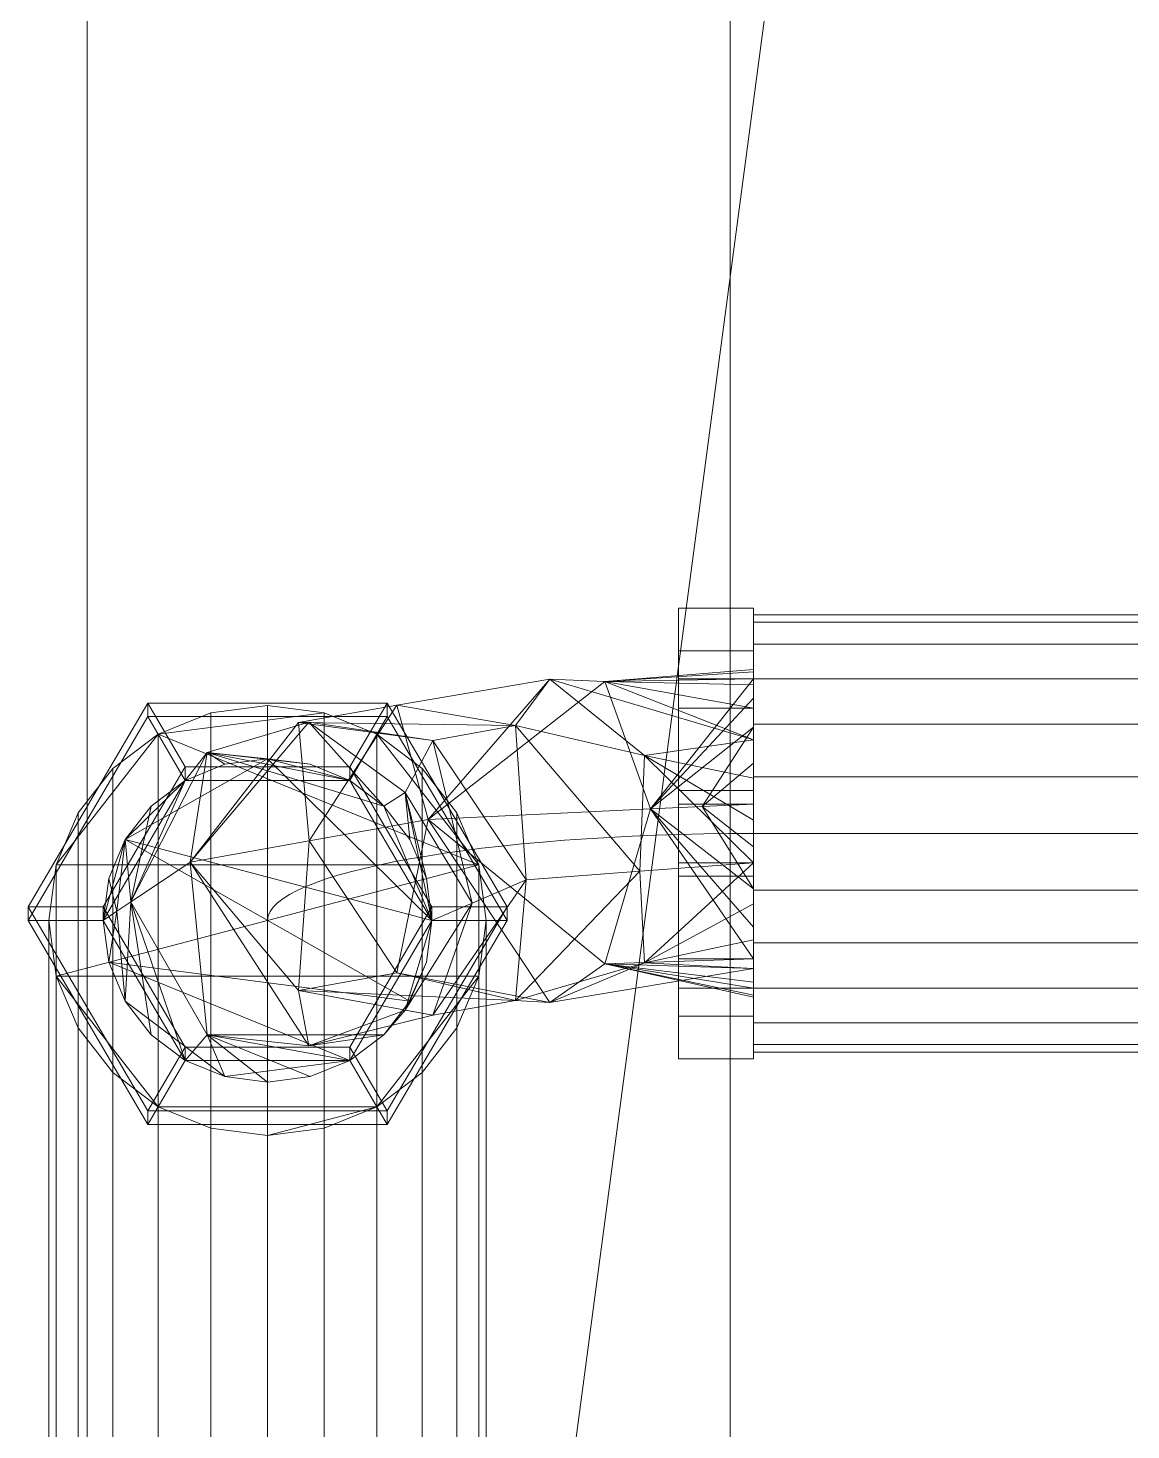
# Model space of a CAD drawing. Header units: millimetres. Extents: x -1743 to -800, y -1640 to -150.
# Drawn here: x -1742.8 to -1691.3, y -1467.8 to -1402.4 of the extents above; entities that cross this region are included whole.
import ezdxf

# ---------------------------------------------------------------- set-up
doc = ezdxf.new("R2010")
doc.units = ezdxf.units.MM
for name, color, linetype, lineweight in [('A-FLOR', 192, 'Continuous', 9), ('A-WALL', 113, 'Continuous', 9), ('M-HVAC-DUCT', 70, 'Continuous', 9), ('P-PIPE', 3, 'Continuous', 9), ('P-PIPE-CNTR', 3, 'Continuous', 9)]:
    doc.layers.add(name, color=color, linetype=linetype, lineweight=lineweight)

# ---------------------------------------------------------------- blocks, each defined once
blk = doc.blocks.new('BSS_Round To Oval1 - BSS_Round To Oval 2-1228417-_3D_')
at = {"layer": 'M-HVAC-DUCT', "lineweight": 18, "transparency": 33554534}
mesh = blk.add_polyface(dxfattribs=at)
corners = [(32, 25, -13.064), (32, 34.546, -9.11), (32, 38.5, 0.436), (32, 34.546, 9.982), (32, 25, 13.936), (61.045, 14.458, 9.808), (61.045, 18.613, 7.204), (61.045, 19.577, 2.396), (44.252, 22.712, -6.543), (44.252, 20.553, 12.194), (42.429, 30.918, -0.841), (39.111, 32.656, 6.228), (50.514, 24.611, 7.751), (52.649, 21.145, -2.073), (61.045, 19.17, 4.424), (53.062, 24.196, 2.784), (38.126, 23.856, -9.803), (38.126, 22.776, 13.065), (41.189, 27.143, 11.033), (52.649, 17.505, 11.001), (47.126, 23.851, 10.516), (41.189, 28.146, -6.256), (48, 25.583, -2.334), (44.808, 28.587, 7.131), (47.987, 27.622, 3.353), (37.255, 33.112, -4.91), (61.045, 16.535, 8.506), (35.86, 29.55, -9.567), (52.328, 20.981, 10.054), (55.953, 20.721, 8.367), (56.847, 15.982, 10.404), (53.802, 23.452, 5.931), (57.159, 21.573, 5.261), (56.772, 21.828, 3.028), (56.847, 20.361, 0.161), (54.748, 22.035, 0.323), (61.045, 18.892, 5.814), (57.059, 18.163, 9.741), (38.513, 34.019, 0.72), (42.419, 31.304, 3.49), (36.234, 29.211, 11.86), (48.451, 19.029, 11.598), (48.451, 21.928, -4.308), (49.072, 26.498, 0.715)]
mesh.append_faces([[corners[k] for k in face] for face in [(9, 18, 17), (16, 21, 8), (2, 25, 1), (0, 27, 16), (13, 35, 34), (4, 40, 3)]], dxfattribs={"vtx0": -1, "vtx1": -1})
mesh.append_faces([[corners[k] for k in face] for face in [(38, 2, 11), (10, 25, 38), (10, 38, 39), (21, 25, 10), (41, 28, 20), (8, 21, 22), (12, 24, 23), (31, 32, 15), (18, 20, 23), (40, 17, 18), (33, 15, 32), (31, 12, 29), (18, 9, 20), (40, 11, 3), (28, 12, 20), (23, 20, 12), (25, 27, 1), (24, 43, 10), (10, 22, 21), (15, 33, 35), (31, 24, 12), (18, 23, 11), (43, 24, 15), (39, 24, 10), (27, 21, 16), (21, 27, 25), (12, 28, 29), (29, 37, 26), (28, 19, 37), (6, 32, 31), (6, 31, 29), (24, 31, 15), (36, 33, 32), (34, 35, 14), (35, 22, 15), (15, 22, 43), (14, 35, 33), (28, 37, 29), (2, 38, 25), (39, 11, 23), (11, 39, 38), (24, 39, 23), (11, 40, 18), (13, 22, 35), (10, 43, 22)]], dxfattribs={"vtx0": -1, "vtx1": -1, "vtx2": -1})
mesh.append_faces([[corners[k] for k in face] for face in [(33, 36, 14), (32, 6, 36), (20, 9, 41)]], dxfattribs={"vtx0": -1, "vtx2": -1})
mesh.append_faces([[corners[k] for k in face] for face in [(22, 13, 42, 8), (37, 19, 30, 5)]], dxfattribs={"vtx0": -1, "vtx3": -1})
mesh.append_faces([[corners[k] for k in face] for face in [(2, 3, 11), (5, 26, 37), (4, 17, 40), (0, 1, 27), (41, 19, 28), (26, 6, 29)]], dxfattribs={"vtx1": -1, "vtx2": -1})
mesh.append_faces([[corners[k] for k in face] for face in [(14, 7, 34)]], dxfattribs={"vtx2": -1})
blk = doc.blocks.new('BSS_Rehau Elbow 90_ PX - Standard-V3-_3D_')
at = {"layer": 'P-PIPE', "lineweight": 18, "transparency": 33554534}
mesh = blk.add_polyface(dxfattribs=at)
corners = [(-7.67, 22.67), (-12.063, 12.063), (-22.67, 7.67), (-22.67, 7.409, 1.985), (-22.67, 6.642, 3.835), (-22.67, 5.424, 5.424), (-22.67, 3.835, 6.642), (-22.67, 1.985, 7.409), (-22.67, 0, 7.67), (-22.67, -1.985, 7.409), (-22.67, -3.835, 6.642), (-22.67, -5.424, 5.424), (-22.67, -6.642, 3.835), (-22.67, -7.409, 1.985), (-22.67, -7.67), (-7.5, -3.605), (3.605, 7.5), (7.67, 22.67), (7.409, 22.67, 1.985), (6.642, 22.67, 3.835), (5.424, 22.67, 5.424), (3.835, 22.67, 6.642), (1.985, 22.67, 7.409), (0, 22.67, 7.67), (-1.985, 22.67, 7.409), (-3.835, 22.67, 6.642), (-5.424, 22.67, 5.424), (-6.642, 22.67, 3.835), (-7.409, 22.67, 1.985), (-13.049, -5.092), (5.092, 13.049), (-17.859, -6.381), (6.381, 17.859), (-20.265, -7.025), (7.025, 20.265), (-13.172, 1.927, 7.669), (-9.549, 18.134), (-1.927, 13.172, 7.669), (-15.725, -2.812, 6.696), (2.812, 15.725, 6.696), (-17.367, 9.867), (-1.947, 1.947), (-11.572, 7.698, 6.524), (-7.704, 11.595, 6.512), (-6.029, 1.433, 6.344), (-1.448, 6.03, 6.353), (-6.414, 17.704, 5.162), (-17.589, 6.672, 4.919), (-4.724, -0.829), (0.829, 4.724)]
mesh.append_faces([[corners[k] for k in face] for face in [(18, 34, 17)]], dxfattribs={"vtx0": -1})
mesh.append_faces([[corners[k] for k in face] for face in [(13, 33, 12), (12, 31, 11), (10, 38, 9), (7, 38, 6), (23, 39, 22), (24, 39, 23), (4, 47, 3), (3, 47, 2), (25, 39, 24), (2, 47, 40), (19, 34, 18)]], dxfattribs={"vtx0": -1, "vtx1": -1})
mesh.append_faces([[corners[k] for k in face] for face in [(15, 35, 38), (44, 41, 45), (15, 44, 35), (16, 39, 37), (38, 10, 31), (35, 44, 42), (43, 37, 46), (45, 43, 42), (37, 45, 16), (40, 47, 42), (38, 35, 5), (5, 35, 47), (21, 39, 32), (42, 44, 45), (43, 45, 37), (39, 26, 37), (46, 37, 26), (42, 43, 1), (42, 47, 35), (43, 46, 36)]], dxfattribs={"vtx0": -1, "vtx1": -1, "vtx2": -1})
mesh.append_faces([[corners[k] for k in face] for face in [(43, 36, 1), (38, 8, 9), (38, 7, 8), (38, 5, 6), (32, 19, 20), (46, 28, 0), (46, 27, 28), (46, 26, 27), (39, 25, 26)]], dxfattribs={"vtx0": -1, "vtx2": -1})
mesh.append_faces([[corners[k] for k in face] for face in [(45, 41, 49, 16), (44, 15, 48, 41), (39, 16, 30, 32)]], dxfattribs={"vtx0": -1, "vtx3": -1})
mesh.append_faces([[corners[k] for k in face] for face in [(10, 11, 31), (33, 31, 12), (4, 5, 47), (0, 36, 46), (21, 22, 39), (29, 15, 38, 31), (20, 21, 32), (1, 40, 42), (32, 34, 19)]], dxfattribs={"vtx1": -1, "vtx2": -1})
mesh.append_faces([[corners[k] for k in face] for face in [(13, 14, 33)]], dxfattribs={"vtx2": -1})
mesh = blk.add_polyface(dxfattribs=at)
corners = [(7.67, 22.67), (3.605, 7.5), (-7.5, -3.605), (-22.67, -7.67), (-22.67, -7.409, -1.985), (-22.67, -6.642, -3.835), (-22.67, -5.424, -5.424), (-22.67, -3.835, -6.642), (-22.67, -1.985, -7.409), (-22.67, 0, -7.67), (-22.67, 1.985, -7.409), (-22.67, 3.835, -6.642), (-22.67, 5.424, -5.424), (-22.67, 6.642, -3.835), (-22.67, 7.409, -1.985), (-22.67, 7.67), (-12.063, 12.063), (-7.67, 22.67), (-7.409, 22.67, -1.985), (-6.642, 22.67, -3.835), (-5.424, 22.67, -5.424), (-3.835, 22.67, -6.642), (-1.985, 22.67, -7.409), (0, 22.67, -7.67), (1.985, 22.67, -7.409), (3.835, 22.67, -6.642), (5.424, 22.67, -5.424), (6.642, 22.67, -3.835), (7.409, 22.67, -1.985), (5.092, 13.049), (-13.049, -5.092), (6.381, 17.859), (-17.859, -6.381), (7.025, 20.265), (-20.265, -7.025), (-13.172, 1.927, -7.669), (-9.549, 18.134), (-1.927, 13.172, -7.669), (-15.725, -2.812, -6.696), (2.812, 15.725, -6.696), (-17.367, 9.867), (-11.572, 7.698, -6.524), (-1.947, 1.947), (-7.704, 11.595, -6.512), (-6.029, 1.433, -6.344), (-1.448, 6.03, -6.353), (-6.414, 17.704, -5.162), (-17.589, 6.672, -4.919), (-4.724, -0.829), (0.829, 4.724)]
mesh.append_faces([[corners[k] for k in face] for face in [(11, 38, 10), (14, 47, 13), (5, 34, 4), (7, 32, 6), (8, 38, 7), (36, 43, 16), (19, 46, 18), (18, 46, 17), (22, 39, 21), (15, 47, 14), (23, 39, 22), (26, 31, 25), (20, 46, 19), (27, 31, 26)]], dxfattribs={"vtx0": -1, "vtx1": -1})
mesh.append_faces([[corners[k] for k in face] for face in [(45, 44, 41), (35, 47, 41), (35, 38, 12), (47, 35, 12), (41, 47, 40), (7, 38, 32), (45, 43, 37), (43, 46, 37), (43, 36, 46), (35, 44, 2), (37, 39, 1), (20, 37, 46), (25, 31, 39), (16, 43, 41), (2, 38, 35), (39, 37, 20), (1, 45, 37), (44, 35, 41), (44, 45, 42), (45, 41, 43)]], dxfattribs={"vtx0": -1, "vtx1": -1, "vtx2": -1})
mesh.append_faces([[corners[k] for k in face] for face in [(47, 15, 40), (38, 8, 9), (41, 40, 16), (38, 9, 10), (47, 12, 13), (32, 5, 6), (39, 24, 25), (46, 36, 17)]], dxfattribs={"vtx0": -1, "vtx2": -1})
mesh.append_faces([[corners[k] for k in face] for face in [(44, 42, 48, 2), (45, 1, 49, 42)]], dxfattribs={"vtx0": -1, "vtx3": -1})
mesh.append_faces([[corners[k] for k in face] for face in [(30, 32, 38, 2), (11, 12, 38), (32, 34, 5), (29, 1, 39, 31), (20, 21, 39), (33, 31, 27), (23, 24, 39), (27, 28, 33)]], dxfattribs={"vtx1": -1, "vtx2": -1})
mesh.append_faces([[corners[k] for k in face] for face in [(34, 3, 4), (28, 0, 33)]], dxfattribs={"vtx2": -1})
mesh = blk.add_polyface(dxfattribs=at)
corners = [(11.17, 19.17), (5.585, 19.17, -9.674), (-5.585, 19.17, -9.674), (-11.17, 19.17), (-11.17, 22.67), (-5.585, 22.67, -9.674), (5.585, 22.67, -9.674), (11.17, 22.67)]
mesh.append_faces([[corners[k] for k in face] for face in [(4, 5, 2, 3)]], dxfattribs={"vtx1": -1})
mesh.append_faces([[corners[k] for k in face] for face in [(1, 2, 5, 6)]], dxfattribs={"vtx1": -1, "vtx3": -1})
mesh.append_faces([[corners[k] for k in face] for face in [(6, 7, 0, 1)]], dxfattribs={"vtx3": -1})
mesh = blk.add_polyface(dxfattribs=at)
corners = [(-11.17, 22.67), (-5.585, 22.67, 9.674), (5.585, 22.67, 9.674), (11.17, 22.67), (5.585, 22.67, -9.674), (-5.585, 22.67, -9.674), (7.67, 22.67), (3.835, 22.67, 6.642), (-3.835, 22.67, 6.642), (-7.67, 22.67), (-3.835, 22.67, -6.642), (3.835, 22.67, -6.642)]
mesh.append_faces([[corners[k] for k in face] for face in [(5, 10, 11, 4), (4, 11, 6, 3), (7, 2, 3, 6)]], dxfattribs={"vtx0": -1, "vtx2": -1})
mesh.append_faces([[corners[k] for k in face] for face in [(9, 10, 5, 0), (0, 1, 8, 9), (7, 8, 1, 2)]], dxfattribs={"vtx1": -1, "vtx3": -1})
mesh = blk.add_polyface(dxfattribs=at)
corners = [(-11.17, 19.17), (-5.585, 19.17, 9.674), (5.585, 19.17, 9.674), (11.17, 19.17), (11.17, 22.67), (5.585, 22.67, 9.674), (-5.585, 22.67, 9.674), (-11.17, 22.67)]
mesh.append_faces([[corners[k] for k in face] for face in [(4, 5, 2, 3)]], dxfattribs={"vtx1": -1})
mesh.append_faces([[corners[k] for k in face] for face in [(1, 2, 5, 6)]], dxfattribs={"vtx1": -1, "vtx3": -1})
mesh.append_faces([[corners[k] for k in face] for face in [(6, 7, 0, 1)]], dxfattribs={"vtx3": -1})
mesh = blk.add_polyface(dxfattribs=at)
corners = [(7.67, 22.67), (7.409, 22.67, -1.985), (6.642, 22.67, -3.835), (5.424, 22.67, -5.424), (3.835, 22.67, -6.642), (1.985, 22.67, -7.409), (0, 22.67, -7.67), (-1.985, 22.67, -7.409), (-3.835, 22.67, -6.642), (-5.424, 22.67, -5.424), (-6.642, 22.67, -3.835), (-7.409, 22.67, -1.985), (-7.67, 22.67), (-7.409, 22.67, 1.985), (-6.642, 22.67, 3.835), (-5.424, 22.67, 5.424), (-3.835, 22.67, 6.642), (-1.985, 22.67, 7.409), (0, 22.67, 7.67), (1.985, 22.67, 7.409), (3.835, 22.67, 6.642), (5.424, 22.67, 5.424), (6.642, 22.67, 3.835), (7.409, 22.67, 1.985)]
mesh.append_faces([[corners[k] for k in face] for face in [(15, 12, 13, 14), (22, 20, 21)]], dxfattribs={"vtx0": -1})
mesh.append_faces([[corners[k] for k in face] for face in [(10, 1, 8, 9)]], dxfattribs={"vtx0": -1, "vtx1": -1})
mesh.append_faces([[corners[k] for k in face] for face in [(1, 10, 22, 0), (2, 5, 8, 1), (12, 18, 22)]], dxfattribs={"vtx0": -1, "vtx1": -1, "vtx2": -1})
mesh.append_faces([[corners[k] for k in face] for face in [(22, 10, 11, 12)]], dxfattribs={"vtx0": -1, "vtx3": -1})
mesh.append_faces([[corners[k] for k in face] for face in [(17, 18, 16), (23, 0, 22)]], dxfattribs={"vtx1": -1})
mesh.append_faces([[corners[k] for k in face] for face in [(15, 16, 18, 12)]], dxfattribs={"vtx1": -1, "vtx2": -1, "vtx3": -1})
mesh.append_faces([[corners[k] for k in face] for face in [(6, 7, 8, 5)]], dxfattribs={"vtx2": -1})
mesh.append_faces([[corners[k] for k in face] for face in [(18, 19, 20, 22)]], dxfattribs={"vtx2": -1, "vtx3": -1})
mesh.append_faces([[corners[k] for k in face] for face in [(2, 3, 4, 5)]], dxfattribs={"vtx3": -1})
mesh = blk.add_polyface(dxfattribs=at)
corners = [(7.67, 22.67), (3.835, 22.67, -6.642), (-3.835, 22.67, -6.642), (-7.67, 22.67), (-7.67, 19.17), (-3.835, 19.17, -6.642), (3.835, 19.17, -6.642), (7.67, 19.17)]
mesh.append_faces([[corners[k] for k in face] for face in [(5, 2, 3, 4)]], dxfattribs={"vtx0": -1})
mesh.append_faces([[corners[k] for k in face] for face in [(2, 5, 6, 1)]], dxfattribs={"vtx0": -1, "vtx2": -1})
mesh.append_faces([[corners[k] for k in face] for face in [(7, 0, 1, 6)]], dxfattribs={"vtx2": -1})
mesh = blk.add_polyface(dxfattribs=at)
corners = [(-7.67, 22.67), (-3.835, 22.67, 6.642), (3.835, 22.67, 6.642), (7.67, 22.67), (7.67, 19.17), (3.835, 19.17, 6.642), (-3.835, 19.17, 6.642), (-7.67, 19.17)]
mesh.append_faces([[corners[k] for k in face] for face in [(5, 2, 3, 4)]], dxfattribs={"vtx0": -1})
mesh.append_faces([[corners[k] for k in face] for face in [(2, 5, 6, 1)]], dxfattribs={"vtx0": -1, "vtx2": -1})
mesh.append_faces([[corners[k] for k in face] for face in [(7, 0, 1, 6)]], dxfattribs={"vtx2": -1})
mesh = blk.add_polyface(dxfattribs=at)
corners = [(11.17, 19.17), (5.585, 19.17, 9.674), (-5.585, 19.17, 9.674), (-11.17, 19.17), (-5.585, 19.17, -9.674), (5.585, 19.17, -9.674), (-7.67, 19.17), (-3.835, 19.17, 6.642), (3.835, 19.17, 6.642), (7.67, 19.17), (3.835, 19.17, -6.642), (-3.835, 19.17, -6.642)]
mesh.append_faces([[corners[k] for k in face] for face in [(4, 11, 6, 3), (7, 2, 3, 6), (2, 7, 8, 1)]], dxfattribs={"vtx0": -1, "vtx2": -1})
mesh.append_faces([[corners[k] for k in face] for face in [(10, 11, 4, 5), (9, 10, 5, 0), (0, 1, 8, 9)]], dxfattribs={"vtx1": -1, "vtx3": -1})
mesh = blk.add_polyface(dxfattribs=at)
corners = [(-19.17, 11.17), (-19.17, 5.585, -9.674), (-19.17, -5.585, -9.674), (-19.17, -11.17), (-22.67, -11.17), (-22.67, -5.585, -9.674), (-22.67, 5.585, -9.674), (-22.67, 11.17)]
mesh.append_faces([[corners[k] for k in face] for face in [(4, 5, 2, 3)]], dxfattribs={"vtx1": -1})
mesh.append_faces([[corners[k] for k in face] for face in [(1, 2, 5, 6)]], dxfattribs={"vtx1": -1, "vtx3": -1})
mesh.append_faces([[corners[k] for k in face] for face in [(6, 7, 0, 1)]], dxfattribs={"vtx3": -1})
mesh = blk.add_polyface(dxfattribs=at)
corners = [(-22.67, -11.17), (-22.67, -5.585, 9.674), (-22.67, 5.585, 9.674), (-22.67, 11.17), (-22.67, 5.585, -9.674), (-22.67, -5.585, -9.674), (-22.67, 7.67), (-22.67, 3.835, 6.642), (-22.67, -3.835, 6.642), (-22.67, -7.67), (-22.67, -3.835, -6.642), (-22.67, 3.835, -6.642)]
mesh.append_faces([[corners[k] for k in face] for face in [(5, 10, 11, 4), (4, 11, 6, 3), (7, 2, 3, 6)]], dxfattribs={"vtx0": -1, "vtx2": -1})
mesh.append_faces([[corners[k] for k in face] for face in [(9, 10, 5, 0), (0, 1, 8, 9), (7, 8, 1, 2)]], dxfattribs={"vtx1": -1, "vtx3": -1})
mesh = blk.add_polyface(dxfattribs=at)
corners = [(-19.17, -11.17), (-19.17, -5.585, 9.674), (-19.17, 5.585, 9.674), (-19.17, 11.17), (-22.67, 11.17), (-22.67, 5.585, 9.674), (-22.67, -5.585, 9.674), (-22.67, -11.17)]
mesh.append_faces([[corners[k] for k in face] for face in [(4, 5, 2, 3)]], dxfattribs={"vtx1": -1})
mesh.append_faces([[corners[k] for k in face] for face in [(1, 2, 5, 6)]], dxfattribs={"vtx1": -1, "vtx3": -1})
mesh.append_faces([[corners[k] for k in face] for face in [(6, 7, 0, 1)]], dxfattribs={"vtx3": -1})
mesh = blk.add_polyface(dxfattribs=at)
corners = [(-19.17, 11.17), (-19.17, 5.585, 9.674), (-19.17, -5.585, 9.674), (-19.17, -11.17), (-19.17, -5.585, -9.674), (-19.17, 5.585, -9.674), (-19.17, -7.67), (-19.17, -3.835, 6.642), (-19.17, 3.835, 6.642), (-19.17, 7.67), (-19.17, 3.835, -6.642), (-19.17, -3.835, -6.642)]
mesh.append_faces([[corners[k] for k in face] for face in [(4, 11, 6, 3), (7, 2, 3, 6), (2, 7, 8, 1)]], dxfattribs={"vtx0": -1, "vtx2": -1})
mesh.append_faces([[corners[k] for k in face] for face in [(10, 11, 4, 5), (9, 10, 5, 0), (0, 1, 8, 9)]], dxfattribs={"vtx1": -1, "vtx3": -1})
mesh = blk.add_polyface(dxfattribs=at)
corners = [(-22.67, -7.67), (-22.67, -7.409, 1.985), (-22.67, -6.642, 3.835), (-22.67, -5.424, 5.424), (-22.67, -3.835, 6.642), (-22.67, -1.985, 7.409), (-22.67, 0, 7.67), (-22.67, 1.985, 7.409), (-22.67, 3.835, 6.642), (-22.67, 5.424, 5.424), (-22.67, 6.642, 3.835), (-22.67, 7.409, 1.985), (-22.67, 7.67), (-22.67, 7.409, -1.985), (-22.67, 6.642, -3.835), (-22.67, 5.424, -5.424), (-22.67, 3.835, -6.642), (-22.67, 1.985, -7.409), (-22.67, 0, -7.67), (-22.67, -1.985, -7.409), (-22.67, -3.835, -6.642), (-22.67, -5.424, -5.424), (-22.67, -6.642, -3.835), (-22.67, -7.409, -1.985)]
mesh.append_faces([[corners[k] for k in face] for face in [(8, 6, 7), (2, 0, 1)]], dxfattribs={"vtx0": -1})
mesh.append_faces([[corners[k] for k in face] for face in [(16, 23, 14, 15)]], dxfattribs={"vtx0": -1, "vtx1": -1})
mesh.append_faces([[corners[k] for k in face] for face in [(2, 14, 23, 0), (16, 19, 22, 23), (2, 6, 12, 13)]], dxfattribs={"vtx0": -1, "vtx1": -1, "vtx3": -1})
mesh.append_faces([[corners[k] for k in face] for face in [(6, 8, 9, 12)]], dxfattribs={"vtx0": -1, "vtx2": -1, "vtx3": -1})
mesh.append_faces([[corners[k] for k in face] for face in [(11, 12, 9, 10), (5, 6, 4)]], dxfattribs={"vtx1": -1})
mesh.append_faces([[corners[k] for k in face] for face in [(13, 14, 2)]], dxfattribs={"vtx1": -1, "vtx2": -1})
mesh.append_faces([[corners[k] for k in face] for face in [(20, 21, 22, 19)]], dxfattribs={"vtx2": -1})
mesh.append_faces([[corners[k] for k in face] for face in [(2, 3, 4, 6)]], dxfattribs={"vtx2": -1, "vtx3": -1})
mesh.append_faces([[corners[k] for k in face] for face in [(16, 17, 18, 19)]], dxfattribs={"vtx3": -1})
mesh = blk.add_polyface(dxfattribs=at)
corners = [(-22.67, 7.67), (-22.67, 3.835, -6.642), (-22.67, -3.835, -6.642), (-22.67, -7.67), (-19.17, -7.67), (-19.17, -3.835, -6.642), (-19.17, 3.835, -6.642), (-19.17, 7.67)]
mesh.append_faces([[corners[k] for k in face] for face in [(5, 2, 3, 4)]], dxfattribs={"vtx0": -1})
mesh.append_faces([[corners[k] for k in face] for face in [(2, 5, 6, 1)]], dxfattribs={"vtx0": -1, "vtx2": -1})
mesh.append_faces([[corners[k] for k in face] for face in [(7, 0, 1, 6)]], dxfattribs={"vtx2": -1})
mesh = blk.add_polyface(dxfattribs=at)
corners = [(-22.67, -7.67), (-22.67, -3.835, 6.642), (-22.67, 3.835, 6.642), (-22.67, 7.67), (-19.17, 7.67), (-19.17, 3.835, 6.642), (-19.17, -3.835, 6.642), (-19.17, -7.67)]
mesh.append_faces([[corners[k] for k in face] for face in [(5, 2, 3, 4)]], dxfattribs={"vtx0": -1})
mesh.append_faces([[corners[k] for k in face] for face in [(2, 5, 6, 1)]], dxfattribs={"vtx0": -1, "vtx2": -1})
mesh.append_faces([[corners[k] for k in face] for face in [(7, 0, 1, 6)]], dxfattribs={"vtx2": -1})

msp = doc.modelspace()

# ---------------------------------------------------------------- linework, layer by layer
at = {"layer": 'P-PIPE-CNTR', "lineweight": 18}
for p, q in [((-1614.903, -1440, 675.154), (-1708.915, -1440, 675.154)), ((-1614.903, -1440, 675.154), (-1708.915, -1440, 675.154)), ((-1708.915, -1440, 675.154), (-1708.915, -1440, 675.154)), ((-1731.585, -1444.057, 697.458), (-1731.585, -1499.634, 1002.988)), ((-1731.585, -1444.057, 697.458), (-1731.585, -1499.634, 1002.988)), ((-1731.585, -1444.057, 697.458), (-1731.585, -1444.057, 697.458))]:
    msp.add_line(p, q, dxfattribs=at)
at = {"layer": 'P-PIPE-CNTR', "lineweight": 18, "extrusion": (0, 0.983855, 0.178966)}
msp.add_arc((1708.915, 944.636, -1295.921), 22.67, 270, 360, dxfattribs=at)

# ---------------------------------------------------------------- block references
at = {"layer": 'M-HVAC-DUCT', "lineweight": 18, "transparency": 33554534, "rotation": 180}
msp.add_blockref('BSS_Round To Oval1 - BSS_Round To Oval 2-1228417-_3D_', (-1648, -1370, -82.935), dxfattribs=at)
at = {"layer": 'P-PIPE', "lineweight": 18, "transparency": 33554534, "extrusion": (0, 0.983855, 0.178966)}
msp.add_blockref('BSS_Rehau Elbow 90_ PX - Standard-V3-_3D_', (1731.585, 921.966, -1295.921), dxfattribs=at)

# ---------------------------------------------------------------- meshes
at = {"layer": 'A-FLOR', "lineweight": 18, "transparency": 33554534}
mesh = msp.add_polyface(dxfattribs=at)
corners = [(-800.279, -300, 2365), (-800.279, -1640, 2365), (-1740, -1640, 2365), (-1740, -300, 2365), (-1307.639, -900, 2365), (-1306.362, -909.706, 2365), (-1302.615, -918.75, 2365), (-1296.656, -926.517, 2365), (-1288.889, -932.476, 2365), (-1279.845, -936.222, 2365), (-1270.139, -937.5, 2365), (-1260.434, -936.222, 2365), (-1251.389, -932.476, 2365), (-1243.623, -926.517, 2365), (-1237.663, -918.75, 2365), (-1233.917, -909.706, 2365), (-1232.639, -900, 2365), (-1233.917, -890.294, 2365), (-1237.663, -881.25, 2365), (-1243.623, -873.483, 2365), (-1251.389, -867.524, 2365), (-1260.434, -863.778, 2365), (-1270.139, -862.5, 2365), (-1279.845, -863.778, 2365), (-1288.889, -867.524, 2365), (-1296.656, -873.483, 2365), (-1302.615, -881.25, 2365), (-1306.362, -890.294, 2365), (-1455.172, -605, 2365), (-1625.172, -605, 2365), (-1625.172, -775, 2365), (-1455.172, -775, 2365), (-1045.218, -1015, 2365), (-1495.218, -1015, 2365), (-1495.218, -1465, 2365), (-1045.218, -1465, 2365)]
mesh.append_faces([[corners[k] for k in face] for face in [(23, 28, 22), (27, 31, 26), (15, 32, 14), (12, 32, 11), (7, 33, 6), (9, 33, 8), (5, 33, 4)]], dxfattribs={"vtx0": -1, "vtx1": -1})
mesh.append_faces([[corners[k] for k in face] for face in [(28, 21, 22), (32, 17, 18), (3, 29, 30, 2), (31, 27, 4), (35, 1, 2, 34), (1, 35, 32, 0), (32, 12, 13), (33, 9, 10, 32)]], dxfattribs={"vtx0": -1, "vtx2": -1})
mesh.append_faces([[corners[k] for k in face] for face in [(33, 30, 31, 4)]], dxfattribs={"vtx0": -1, "vtx2": -1, "vtx3": -1})
mesh.append_faces([[corners[k] for k in face] for face in [(19, 20, 0), (25, 26, 31), (24, 25, 31), (15, 16, 32), (13, 14, 32), (10, 11, 32), (16, 17, 32), (7, 8, 33), (5, 6, 33)]], dxfattribs={"vtx1": -1, "vtx2": -1})
mesh.append_faces([[corners[k] for k in face] for face in [(20, 21, 28, 0), (18, 19, 0, 32), (33, 34, 2, 30)]], dxfattribs={"vtx1": -1, "vtx2": -1, "vtx3": -1})
mesh.append_faces([[corners[k] for k in face] for face in [(23, 24, 31, 28), (28, 29, 3, 0)]], dxfattribs={"vtx1": -1, "vtx3": -1})
mesh = msp.add_polyface(dxfattribs=at)
corners = [(-800.279, -300, 2425), (-1740, -300, 2425), (-1740, -1640, 2425), (-800.279, -1640, 2425), (-1307.639, -900, 2425), (-1306.362, -890.294, 2425), (-1302.615, -881.25, 2425), (-1296.656, -873.483, 2425), (-1288.889, -867.524, 2425), (-1279.845, -863.778, 2425), (-1270.139, -862.5, 2425), (-1260.434, -863.778, 2425), (-1251.389, -867.524, 2425), (-1243.623, -873.483, 2425), (-1237.663, -881.25, 2425), (-1233.917, -890.294, 2425), (-1232.639, -900, 2425), (-1233.917, -909.706, 2425), (-1237.663, -918.75, 2425), (-1243.623, -926.517, 2425), (-1251.389, -932.476, 2425), (-1260.434, -936.222, 2425), (-1270.139, -937.5, 2425), (-1279.845, -936.222, 2425), (-1288.889, -932.476, 2425), (-1296.656, -926.517, 2425), (-1302.615, -918.75, 2425), (-1306.362, -909.706, 2425), (-1455.172, -605, 2425), (-1455.172, -775, 2425), (-1625.172, -775, 2425), (-1625.172, -605, 2425), (-1045.218, -1015, 2425), (-1045.218, -1465, 2425), (-1495.218, -1465, 2425), (-1495.218, -1015, 2425)]
mesh.append_faces([[corners[k] for k in face] for face in [(21, 32, 20), (14, 0, 13), (12, 28, 11), (6, 29, 5)]], dxfattribs={"vtx0": -1, "vtx1": -1})
mesh.append_faces([[corners[k] for k in face] for face in [(22, 35, 32, 21), (32, 15, 16), (35, 22, 23), (35, 27, 4), (29, 8, 9), (29, 7, 8), (1, 31, 28, 0)]], dxfattribs={"vtx0": -1, "vtx2": -1})
mesh.append_faces([[corners[k] for k in face] for face in [(2, 34, 35, 30)]], dxfattribs={"vtx0": -1, "vtx2": -1, "vtx3": -1})
mesh.append_faces([[corners[k] for k in face] for face in [(16, 17, 32), (19, 20, 32), (18, 19, 32), (17, 18, 32), (23, 24, 35), (26, 27, 35), (25, 26, 35), (24, 25, 35), (10, 11, 28), (6, 7, 29), (4, 5, 29)]], dxfattribs={"vtx1": -1, "vtx2": -1})
mesh.append_faces([[corners[k] for k in face] for face in [(14, 15, 32, 0), (12, 13, 0, 28), (29, 30, 35, 4)]], dxfattribs={"vtx1": -1, "vtx2": -1, "vtx3": -1})
mesh.append_faces([[corners[k] for k in face] for face in [(2, 3, 33, 34), (32, 33, 3, 0), (9, 10, 28, 29), (30, 31, 1, 2)]], dxfattribs={"vtx1": -1, "vtx3": -1})
mesh = msp.add_polyface(dxfattribs=at)
corners = [(-1740, -300, 2365), (-1740, -1640, 2365), (-1740, -1640, 2425), (-1740, -300, 2425)]
mesh.append_faces([[corners[k] for k in face] for face in [(0, 1, 2, 3)]])
mesh = msp.add_polyface(dxfattribs=at)
corners = [(-1710, -1500, -205), (-1710, -300, -205), (-1360, -300, -205), (-1360, -1500, -205)]
mesh.append_faces([[corners[k] for k in face] for face in [(3, 0, 1, 2)]])
mesh = msp.add_polyface(dxfattribs=at)
corners = [(-1710, -1500, -115), (-1360, -1500, -115), (-1360, -300, -115), (-1710, -300, -115)]
mesh.append_faces([[corners[k] for k in face] for face in [(1, 2, 3, 0)]])
mesh = msp.add_polyface(dxfattribs=at)
corners = [(-1710, -300, -205), (-1710, -1500, -205), (-1710, -1500, -115), (-1710, -300, -115)]
mesh.append_faces([[corners[k] for k in face] for face in [(3, 0, 1, 2)]])
at = {"layer": 'A-WALL', "lineweight": 18, "transparency": 33554534}
mesh = msp.add_polyface(dxfattribs=at)
corners = [(-1740, -350, -115), (-1740, -1640, -115), (-1740, -1640, 2365), (-1740, -350, 2365)]
mesh.append_faces([[corners[k] for k in face] for face in [(3, 0, 1, 2)]])
mesh = msp.add_polyface(dxfattribs=at)
corners = [(-1740, -1640, -115), (-1740, -350, -115), (-1690, -350, -115), (-1690, -1590, -115), (-1690, -1640, -115)]
mesh.append_faces([[corners[k] for k in face] for face in [(3, 0, 1, 2)]], dxfattribs={"vtx0": -1})
mesh.append_faces([[corners[k] for k in face] for face in [(3, 4, 0)]], dxfattribs={"vtx2": -1})
mesh = msp.add_polyface(dxfattribs=at)
corners = [(-1740, -350, 2365), (-1740, -1640, 2365), (-1690, -1640, 2365), (-1690, -1590, 2365), (-1690, -350, 2365)]
mesh.append_faces([[corners[k] for k in face] for face in [(1, 2, 3)]], dxfattribs={"vtx2": -1})
mesh.append_faces([[corners[k] for k in face] for face in [(3, 4, 0, 1)]], dxfattribs={"vtx3": -1})
at = {"layer": 'P-PIPE', "lineweight": 18, "transparency": 33554534}
mesh = msp.add_polyface(dxfattribs=at)
corners = [(-1708.915, -1429.8, 675.154), (-1708.915, -1430.148, 672.514), (-1708.915, -1431.167, 670.054), (-1708.915, -1432.788, 667.942), (-1708.915, -1434.9, 666.321), (-1708.915, -1437.36, 665.302), (-1708.915, -1440, 664.954), (-1708.915, -1442.64, 665.302), (-1708.915, -1445.1, 666.321), (-1708.915, -1447.212, 667.942), (-1708.915, -1448.833, 670.054), (-1708.915, -1449.852, 672.514), (-1708.915, -1450.2, 675.154), (-1708.915, -1449.852, 677.794), (-1708.915, -1448.833, 680.254), (-1708.915, -1447.212, 682.367), (-1708.915, -1445.1, 683.988), (-1708.915, -1442.64, 685.007), (-1708.915, -1440, 685.354), (-1708.915, -1437.36, 685.007), (-1708.915, -1434.9, 683.988), (-1708.915, -1432.788, 682.367), (-1708.915, -1431.167, 680.254), (-1708.915, -1430.148, 677.794)]
mesh.append_faces([[corners[k] for k in face] for face in [(4, 1, 2, 3), (10, 8, 9), (13, 11, 12), (18, 16, 17), (8, 6, 7)]], dxfattribs={"vtx0": -1})
mesh.append_faces([[corners[k] for k in face] for face in [(11, 4, 8, 10), (13, 16, 20)]], dxfattribs={"vtx0": -1, "vtx1": -1, "vtx2": -1})
mesh.append_faces([[corners[k] for k in face] for face in [(11, 23, 1, 4), (13, 20, 23, 11)]], dxfattribs={"vtx0": -1, "vtx1": -1, "vtx2": -1, "vtx3": -1})
mesh.append_faces([[corners[k] for k in face] for face in [(22, 23, 20, 21)]], dxfattribs={"vtx1": -1})
mesh.append_faces([[corners[k] for k in face] for face in [(23, 0, 1), (14, 15, 16, 13)]], dxfattribs={"vtx2": -1})
mesh.append_faces([[corners[k] for k in face] for face in [(4, 5, 6, 8), (18, 19, 20, 16)]], dxfattribs={"vtx2": -1, "vtx3": -1})
mesh = msp.add_polyface(dxfattribs=at)
corners = [(-1614.903, -1440, 685.354), (-1614.903, -1437.36, 685.007), (-1614.903, -1434.9, 683.988), (-1614.903, -1432.788, 682.367), (-1614.903, -1431.167, 680.254), (-1614.903, -1430.148, 677.794), (-1614.903, -1429.8, 675.154), (-1708.915, -1429.8, 675.154), (-1708.915, -1430.148, 677.794), (-1708.915, -1431.167, 680.254), (-1708.915, -1432.788, 682.367), (-1708.915, -1434.9, 683.988), (-1708.915, -1437.36, 685.007), (-1708.915, -1440, 685.354)]
mesh.append_faces([[corners[k] for k in face] for face in [(3, 10, 11, 2)]], dxfattribs={"vtx0": -1, "vtx2": -1})
mesh.append_faces([[corners[k] for k in face] for face in [(8, 9, 4, 5), (3, 4, 9, 10), (11, 12, 1, 2)]], dxfattribs={"vtx1": -1, "vtx3": -1})
mesh.append_faces([[corners[k] for k in face] for face in [(6, 7, 8, 5)]], dxfattribs={"vtx2": -1})
mesh.append_faces([[corners[k] for k in face] for face in [(12, 13, 0, 1)]], dxfattribs={"vtx3": -1})
mesh = msp.add_polyface(dxfattribs=at)
corners = [(-1614.903, -1429.8, 675.154), (-1614.903, -1430.148, 672.514), (-1614.903, -1431.167, 670.054), (-1614.903, -1432.788, 667.942), (-1614.903, -1434.9, 666.321), (-1614.903, -1437.36, 665.302), (-1614.903, -1440, 664.954), (-1708.915, -1440, 664.954), (-1708.915, -1437.36, 665.302), (-1708.915, -1434.9, 666.321), (-1708.915, -1432.788, 667.942), (-1708.915, -1431.167, 670.054), (-1708.915, -1430.148, 672.514), (-1708.915, -1429.8, 675.154)]
mesh.append_faces([[corners[k] for k in face] for face in [(10, 3, 4, 9)]], dxfattribs={"vtx0": -1, "vtx2": -1})
mesh.append_faces([[corners[k] for k in face] for face in [(7, 8, 5, 6)]], dxfattribs={"vtx1": -1})
mesh.append_faces([[corners[k] for k in face] for face in [(8, 9, 4, 5), (11, 12, 1, 2), (2, 3, 10, 11)]], dxfattribs={"vtx1": -1, "vtx3": -1})
mesh.append_faces([[corners[k] for k in face] for face in [(12, 13, 0, 1)]], dxfattribs={"vtx3": -1})
mesh = msp.add_polyface(dxfattribs=at)
corners = [(-1741.785, -1444.057, 697.458), (-1741.437, -1441.46, 697.931), (-1740.418, -1439.04, 698.371), (-1738.797, -1436.961, 698.749), (-1736.685, -1435.366, 699.039), (-1734.225, -1434.364, 699.222), (-1731.585, -1434.022, 699.284), (-1728.945, -1434.364, 699.222), (-1726.485, -1435.366, 699.039), (-1724.372, -1436.961, 698.749), (-1722.751, -1439.04, 698.371), (-1721.732, -1441.46, 697.931), (-1721.385, -1444.057, 697.458), (-1721.732, -1446.655, 696.986), (-1722.751, -1449.075, 696.546), (-1724.372, -1451.153, 696.168), (-1726.485, -1452.748, 695.877), (-1728.945, -1453.751, 695.695), (-1731.585, -1454.092, 695.633), (-1734.225, -1453.751, 695.695), (-1736.685, -1452.748, 695.877), (-1738.797, -1451.153, 696.168), (-1740.418, -1449.075, 696.546), (-1741.437, -1446.655, 696.986)]
mesh.append_faces([[corners[k] for k in face] for face in [(1, 11, 23, 0), (13, 23, 11, 12)]], dxfattribs={"vtx0": -1, "vtx1": -1})
mesh.append_faces([[corners[k] for k in face] for face in [(11, 1, 4)]], dxfattribs={"vtx0": -1, "vtx1": -1, "vtx2": -1})
mesh.append_faces([[corners[k] for k in face] for face in [(20, 23, 13, 16)]], dxfattribs={"vtx0": -1, "vtx1": -1, "vtx2": -1, "vtx3": -1})
mesh.append_faces([[corners[k] for k in face] for face in [(4, 7, 8, 11)]], dxfattribs={"vtx0": -1, "vtx2": -1, "vtx3": -1})
mesh.append_faces([[corners[k] for k in face] for face in [(15, 16, 13, 14), (17, 18, 16)]], dxfattribs={"vtx1": -1})
mesh.append_faces([[corners[k] for k in face] for face in [(21, 22, 23, 20)]], dxfattribs={"vtx2": -1})
mesh.append_faces([[corners[k] for k in face] for face in [(18, 19, 20, 16)]], dxfattribs={"vtx2": -1, "vtx3": -1})
mesh.append_faces([[corners[k] for k in face] for face in [(1, 2, 3, 4), (4, 5, 6, 7), (8, 9, 10, 11)]], dxfattribs={"vtx3": -1})
mesh = msp.add_polyface(dxfattribs=at)
corners = [(-1731.585, -1434.022, 699.284), (-1734.225, -1434.364, 699.222), (-1736.685, -1435.366, 699.039), (-1738.797, -1436.961, 698.749), (-1740.418, -1439.04, 698.371), (-1741.437, -1441.46, 697.931), (-1741.785, -1444.057, 697.458), (-1741.785, -1499.634, 1002.988), (-1741.437, -1497.037, 1003.46), (-1740.418, -1494.616, 1003.901), (-1738.797, -1492.538, 1004.279), (-1736.685, -1490.943, 1004.569), (-1734.225, -1489.941, 1004.751), (-1731.585, -1489.599, 1004.813)]
mesh.append_faces([[corners[k] for k in face] for face in [(5, 8, 9, 4)]], dxfattribs={"vtx0": -1, "vtx2": -1})
mesh.append_faces([[corners[k] for k in face] for face in [(7, 8, 5, 6)]], dxfattribs={"vtx1": -1})
mesh.append_faces([[corners[k] for k in face] for face in [(3, 4, 9, 10), (11, 12, 1, 2), (2, 3, 10, 11)]], dxfattribs={"vtx1": -1, "vtx3": -1})
mesh.append_faces([[corners[k] for k in face] for face in [(12, 13, 0, 1)]], dxfattribs={"vtx3": -1})
mesh = msp.add_polyface(dxfattribs=at)
corners = [(-1721.385, -1444.057, 697.458), (-1721.732, -1441.46, 697.931), (-1722.751, -1439.04, 698.371), (-1724.372, -1436.961, 698.749), (-1726.485, -1435.366, 699.039), (-1728.945, -1434.364, 699.222), (-1731.585, -1434.022, 699.284), (-1731.585, -1489.599, 1004.813), (-1728.945, -1489.941, 1004.751), (-1726.485, -1490.943, 1004.569), (-1724.372, -1492.538, 1004.279), (-1722.751, -1494.616, 1003.901), (-1721.732, -1497.037, 1003.46), (-1721.385, -1499.634, 1002.988)]
mesh.append_faces([[corners[k] for k in face] for face in [(7, 8, 5, 6)]], dxfattribs={"vtx1": -1})
mesh.append_faces([[corners[k] for k in face] for face in [(8, 9, 4, 5), (3, 4, 9, 10), (11, 12, 1, 2), (2, 3, 10, 11)]], dxfattribs={"vtx1": -1, "vtx3": -1})
mesh.append_faces([[corners[k] for k in face] for face in [(12, 13, 0, 1)]], dxfattribs={"vtx3": -1})
mesh = msp.add_polyface(dxfattribs=at)
corners = [(-1614.903, -1450.2, 675.154), (-1614.903, -1449.852, 677.794), (-1614.903, -1448.833, 680.254), (-1614.903, -1447.212, 682.367), (-1614.903, -1445.1, 683.988), (-1614.903, -1442.64, 685.007), (-1614.903, -1440, 685.354), (-1708.915, -1440, 685.354), (-1708.915, -1442.64, 685.007), (-1708.915, -1445.1, 683.988), (-1708.915, -1447.212, 682.367), (-1708.915, -1448.833, 680.254), (-1708.915, -1449.852, 677.794), (-1708.915, -1450.2, 675.154)]
mesh.append_faces([[corners[k] for k in face] for face in [(10, 3, 4, 9), (3, 10, 11, 2)]], dxfattribs={"vtx0": -1, "vtx2": -1})
mesh.append_faces([[corners[k] for k in face] for face in [(8, 9, 4, 5), (11, 12, 1, 2)]], dxfattribs={"vtx1": -1, "vtx3": -1})
mesh.append_faces([[corners[k] for k in face] for face in [(6, 7, 8, 5)]], dxfattribs={"vtx2": -1})
mesh.append_faces([[corners[k] for k in face] for face in [(12, 13, 0, 1)]], dxfattribs={"vtx3": -1})
mesh = msp.add_polyface(dxfattribs=at)
corners = [(-1614.903, -1440, 664.954), (-1614.903, -1442.64, 665.302), (-1614.903, -1445.1, 666.321), (-1614.903, -1447.212, 667.942), (-1614.903, -1448.833, 670.054), (-1614.903, -1449.852, 672.514), (-1614.903, -1450.2, 675.154), (-1708.915, -1450.2, 675.154), (-1708.915, -1449.852, 672.514), (-1708.915, -1448.833, 670.054), (-1708.915, -1447.212, 667.942), (-1708.915, -1445.1, 666.321), (-1708.915, -1442.64, 665.302), (-1708.915, -1440, 664.954)]
mesh.append_faces([[corners[k] for k in face] for face in [(10, 3, 4, 9)]], dxfattribs={"vtx0": -1, "vtx2": -1})
mesh.append_faces([[corners[k] for k in face] for face in [(8, 9, 4, 5), (11, 12, 1, 2), (2, 3, 10, 11)]], dxfattribs={"vtx1": -1, "vtx3": -1})
mesh.append_faces([[corners[k] for k in face] for face in [(6, 7, 8, 5)]], dxfattribs={"vtx2": -1})
mesh.append_faces([[corners[k] for k in face] for face in [(12, 13, 0, 1)]], dxfattribs={"vtx3": -1})
mesh = msp.add_polyface(dxfattribs=at)
corners = [(-1741.785, -1444.057, 697.458), (-1741.437, -1446.655, 696.986), (-1740.418, -1449.075, 696.546), (-1738.797, -1451.153, 696.168), (-1736.685, -1452.748, 695.877), (-1734.225, -1453.751, 695.695), (-1731.585, -1454.092, 695.633), (-1731.585, -1509.669, 1001.162), (-1734.225, -1509.327, 1001.225), (-1736.685, -1508.325, 1001.407), (-1738.797, -1506.73, 1001.697), (-1740.418, -1504.652, 1002.075), (-1741.437, -1502.231, 1002.515), (-1741.785, -1499.634, 1002.988)]
mesh.append_faces([[corners[k] for k in face] for face in [(7, 8, 5, 6)]], dxfattribs={"vtx1": -1})
mesh.append_faces([[corners[k] for k in face] for face in [(8, 9, 4, 5), (3, 4, 9, 10), (11, 12, 1, 2), (2, 3, 10, 11)]], dxfattribs={"vtx1": -1, "vtx3": -1})
mesh.append_faces([[corners[k] for k in face] for face in [(12, 13, 0, 1)]], dxfattribs={"vtx3": -1})
mesh = msp.add_polyface(dxfattribs=at)
corners = [(-1731.585, -1454.092, 695.633), (-1728.945, -1453.751, 695.695), (-1726.485, -1452.748, 695.877), (-1724.372, -1451.153, 696.168), (-1722.751, -1449.075, 696.546), (-1721.732, -1446.655, 696.986), (-1721.385, -1444.057, 697.458), (-1721.385, -1499.634, 1002.988), (-1721.732, -1502.231, 1002.515), (-1722.751, -1504.652, 1002.075), (-1724.372, -1506.73, 1001.697), (-1726.485, -1508.325, 1001.407), (-1728.945, -1509.327, 1001.225), (-1731.585, -1509.669, 1001.162)]
mesh.append_faces([[corners[k] for k in face] for face in [(7, 8, 5, 6)]], dxfattribs={"vtx1": -1})
mesh.append_faces([[corners[k] for k in face] for face in [(8, 9, 4, 5), (3, 4, 9, 10), (11, 12, 1, 2), (2, 3, 10, 11)]], dxfattribs={"vtx1": -1, "vtx3": -1})
mesh.append_faces([[corners[k] for k in face] for face in [(12, 13, 0, 1)]], dxfattribs={"vtx3": -1})

doc.saveas('drawing.dxf')
